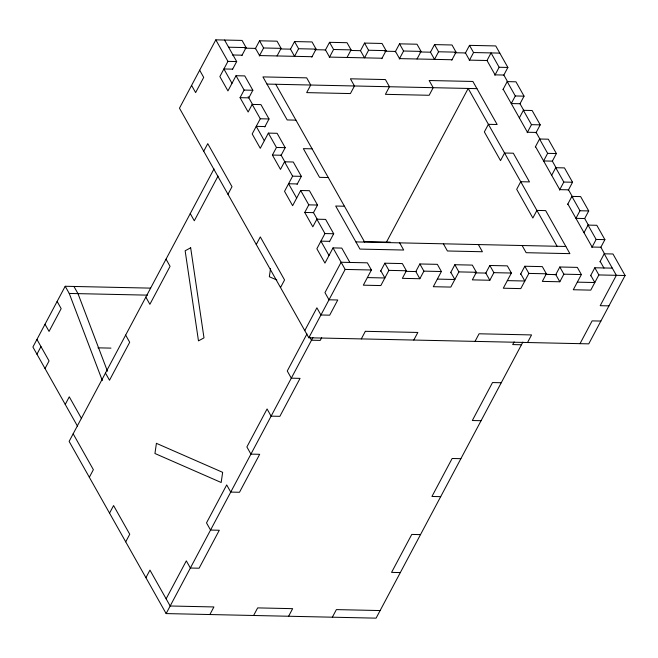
<?xml version="1.0" encoding="UTF-8"?>
<svg xmlns="http://www.w3.org/2000/svg" width="658" height="658" viewBox="0 0 658 658"><rect width="100%" height="100%" fill="white"/><g stroke="black" fill="none" stroke-linecap="round" stroke-linejoin="round"><path stroke-width="0.99" d="M270.52 268.604L269.344 276.738L276.845 280.02M150.69 288.13L65.2 286.271L32.9 347.021L77.562 426.285M36.938 354.193L40.977 346.601M241.823 55.634L246.1 47.59L242.054 40.418L215.808 39.85L179.469 108.192L308.816 337.768L588.762 343.854L625.1 275.505L612.976 253.988L604.225 253.799L599.948 261.835M45.024 368.546L49.062 360.946L36.938 339.429M215.808 39.85L227.939 61.375L219.862 76.558L227.948 90.911L236.025 75.719L244.768 75.909L252.853 90.261L248.814 97.853L240.071 97.664L244.102 90.072L236.025 75.719M232.406 69.6L236.683 61.564L224.559 40.039M65.241 404.415L69.271 396.823L81.6 418.694M255.279 48.84L259.548 40.796L277.051 41.183L281.089 48.355L277.051 55.946M203.725 151.241L207.763 143.65L232.011 186.699L227.972 194.283M259.318 56.012L263.595 47.976L259.548 40.796M214.006 168.917L69.123 441.403L166.137 613.585L376.088 618.15L522.871 342.094M264.746 126.994L269.023 118.958L260.938 104.606L252.187 104.416L248.148 112.008L240.071 97.664M218.045 176.097L194.299 220.767L190.252 213.587M294.545 41.561L298.584 48.733L294.545 56.325L290.507 49.153L294.545 41.561L312.04 41.939L316.079 49.111L311.81 57.156M252.187 104.416L260.272 118.769L252.195 133.952L260.28 148.305L268.357 133.113L277.108 133.303L285.194 147.655L281.155 155.247L272.404 155.058L276.442 147.466L268.357 133.113M89.332 477.28L93.37 469.68L73.161 433.811M325.258 50.362L329.535 42.318L347.029 42.704L351.076 49.876L347.037 57.468M329.304 57.534L333.581 49.498L329.535 42.318M297.087 184.388L301.356 176.352L293.271 162L284.527 161.81L280.489 169.402L272.404 155.058M109.541 513.15L113.579 505.558L129.749 534.255L125.711 541.847M256.275 244.505L260.305 236.913L284.56 279.963L280.522 287.546M284.527 161.81L292.613 176.163L284.536 191.346L292.621 205.699L300.698 190.507L309.441 190.697L317.526 205.049L313.488 212.641L304.744 212.452L308.783 204.86L300.698 190.507M364.532 43.083L368.57 50.255L364.532 57.846L360.494 50.674L364.532 43.083L382.027 43.461L386.065 50.633L381.796 58.677M395.244 51.883L399.521 43.839L417.016 44.218L421.062 51.398L417.024 58.99M399.291 59.055L403.568 51.02L399.521 43.839M329.419 241.782L333.696 233.746L325.611 219.394L316.86 219.204L312.83 226.796L304.744 212.452M316.86 219.204L324.945 233.557L316.868 248.74L324.953 263.093L333.03 247.901L341.782 248.091L349.867 262.443M145.92 577.716L149.958 570.124L170.167 605.993L213.916 606.947L209.877 614.539M434.519 44.604L438.557 51.776L434.519 59.368L430.48 52.196L434.519 44.604L452.013 44.983L456.052 52.155L451.775 60.199M304.777 330.596L316.893 307.812L320.931 314.985L329.683 315.182L337.76 299.99L329.008 299.801L324.962 292.629L341.115 262.254L367.361 262.822L371.4 269.994L363.331 285.185L380.826 285.564L388.903 270.372L384.856 263.2L402.351 263.578L406.397 270.759L402.359 278.35L419.853 278.729L423.892 271.137L419.853 263.965L437.348 264.343L441.386 271.515L433.309 286.707L450.812 287.085L458.881 271.894L454.843 264.722L472.337 265.1L476.384 272.272L472.345 279.872L489.84 280.25L493.878 272.659L489.832 265.478L507.334 265.865L511.373 273.037L503.296 288.22L520.791 288.607L528.867 273.415L524.829 266.243L542.324 266.622L546.37 273.794L542.332 281.394L559.826 281.772L563.865 274.18L559.818 267L577.321 267.387L581.359 274.559L573.283 289.742L590.777 290.129L598.854 274.937L594.816 267.765L612.31 268.143M166.129 598.821L186.321 560.855L190.359 568.027L199.111 568.216L219.295 530.249L210.552 530.052L206.505 522.88L226.697 484.913L230.736 492.085L239.487 492.274L259.671 454.308L250.928 454.119L246.882 446.946L267.074 408.972L271.112 416.144L279.864 416.341L300.048 378.366L291.305 378.177L287.258 371.005L306.965 333.935M308.816 337.768L345.162 269.426L333.03 247.901M166.137 613.585L312.92 337.529M465.231 53.405L469.508 45.361L495.754 45.928L507.877 67.453L503.6 75.497M321.663 337.719L320.24 340.4L311.489 340.211L309.696 337.019M469.277 60.577L473.546 52.533L469.508 45.361M386.476 242.111L468.183 88.443L557.112 246.281M507.647 81.798L503.839 75.045L495.096 74.856L487.01 60.511L491.049 52.92L499.134 67.264L494.857 75.308M380.579 271.244L384.856 263.2M361.308 338.911L365.346 331.319M502.942 89.653L507.211 81.617L515.962 81.806L524.048 96.15L520.009 103.742L523.817 110.495M419.853 263.965L415.815 271.557L419.853 278.729M507.211 81.617L515.296 95.961L511.258 103.553L520.009 103.742M253.618 615.493L257.656 607.893L292.646 608.658L288.607 616.25M519.343 117.905L523.381 110.314L532.133 110.503L540.218 124.847L535.941 132.891M413.8 340.054L417.838 332.454L365.346 331.319M450.565 272.766L454.843 264.722M527.19 132.702L531.467 124.658L523.381 110.314M535.275 147.047L539.552 139.011L548.303 139.2L556.38 153.544L552.35 161.136L556.15 167.889M539.552 139.011L547.637 153.355L543.598 160.947L552.35 161.136M489.832 265.478L485.801 273.078L489.84 280.25M551.684 175.299L555.722 167.708L564.465 167.897L572.55 182.241L568.273 190.285M475.035 341.379L479.073 333.787L531.557 334.93L527.527 342.522M332.348 617.204L336.386 609.604L380.127 610.558M559.53 190.096L563.807 182.052L555.722 167.708M520.552 274.279L524.829 266.243M567.615 204.441L571.892 196.405L580.636 196.594L588.721 210.938L584.682 218.53L588.491 225.283M571.892 196.405L579.969 210.749L575.931 218.341L584.682 218.53M514.128 341.897L512.697 344.578L521.449 344.767M559.826 281.772L555.78 274.6L559.818 267M584.016 232.693L588.055 225.102L596.806 225.291L604.891 239.635L600.614 247.679M591.863 247.49L596.14 239.446L588.055 225.102M590.539 275.801L594.816 267.765M580.011 343.665L592.126 320.882L600.877 321.071M228.597 47.212L246.1 47.59M263.595 47.976L281.089 48.355M298.584 48.733L316.079 49.111M333.581 49.498L351.076 49.876M368.57 50.255L386.065 50.633M403.568 51.02L421.062 51.398M438.557 51.776L456.052 52.155M473.546 52.533L499.792 53.109M244.817 48.157L255.51 48.396L259.556 55.568L312.048 56.711M280.785 48.947L290.507 49.153M314.804 49.679L325.496 49.918L329.543 57.09L382.027 58.233M350.772 50.46L360.494 50.674M384.79 51.201L395.483 51.439L399.529 58.611L452.013 59.746M419.788 51.966L430.48 52.196M454.777 52.722L465.469 52.953L469.508 60.133L487.01 60.511M232.34 54.976L242.062 55.19M227.939 61.375L236.683 61.564M499.134 67.264L507.877 67.453M232.644 69.156L223.901 68.967L231.986 83.311M266.975 84.076L476.935 88.641M244.102 90.072L252.853 90.261M515.296 95.961L524.048 96.15M260.272 118.769L269.023 118.958M531.467 124.658L540.218 124.847M295.935 120.134L287.184 119.945L262.937 76.904L306.677 77.85L310.716 85.022L306.677 92.622L350.418 93.568L354.456 85.976L350.418 78.804L385.407 79.56L389.454 86.733L385.415 94.333L429.156 95.278L433.194 87.687L429.148 80.515L472.888 81.46L497.144 124.51L488.392 124.321L484.354 131.913L500.524 160.61L504.563 153.018L513.314 153.207L529.476 181.904L520.733 181.715L516.695 189.307L532.865 218.004L536.903 210.412L545.646 210.601L569.902 253.643L526.161 252.697L522.115 245.516M264.985 126.55L256.233 126.361L264.319 140.705M276.442 147.466L285.194 147.655M547.637 153.355L556.38 153.544M312.106 148.831L303.354 148.642L319.525 177.339L328.268 177.528M292.613 176.163L301.356 176.352M563.807 182.052L572.55 182.241M297.317 183.944L288.574 183.755L296.659 198.099M308.783 204.86L317.526 205.049M579.969 210.749L588.721 210.938M344.438 206.225L335.695 206.036L359.942 249.086L403.683 250.032L399.645 242.86M324.945 233.557L333.696 233.746M596.14 239.446L604.891 239.635M363.767 241.568L390.383 242.152M329.658 241.338L320.907 241.149L328.992 255.493M355.904 241.905L565.855 246.47M345.162 269.426L371.4 269.994M388.903 270.372L406.397 270.759M423.892 271.137L441.386 271.515M458.881 271.894L476.384 272.272M493.878 272.659L511.373 273.037M528.867 273.415L546.37 273.794M563.865 274.18L581.359 274.559M598.854 274.937L625.1 275.505M406.052 271.343L416.152 271.565M475.027 272.84L486.13 273.086M555.78 274.6L546.066 274.386L556.125 274.616M367.361 277.586L384.864 277.972L380.817 270.792M437.348 279.107L454.851 279.494L450.804 272.313M507.334 280.629L524.829 281.007L520.799 273.851M577.321 282.15L594.816 282.529L590.777 275.357M65.2 286.271L69.246 293.443L147.565 295.146M608.946 305.88L600.203 305.69L616.349 275.315L604.225 253.799M97.968 347.835L110.963 348.123M501.256 382.742L492.513 382.553L472.321 420.52L481.072 420.709M460.88 458.675L452.136 458.486L431.944 496.461L440.695 496.65M420.503 534.617L411.76 534.428L391.568 572.394L400.319 572.583M539.979 139.192L536.18 132.439L527.428 132.25L503.173 89.208M572.797 197.433L568.512 189.833L559.769 189.644L535.513 146.602M604.653 253.98L600.853 247.227L592.101 247.038L567.854 203.996M600.186 261.391L603.995 268.143M478.374 244.57L482.421 251.743L447.424 250.986L443.385 243.805M275.727 84.265L364.647 242.095M248.156 96.685L252.623 104.606M280.991 154.951L284.955 162M313.323 212.345L317.296 219.394M199.662 70.225L203.7 77.397L195.623 92.589L191.585 85.417M166.03 259.153L170.068 266.326L149.884 304.3L145.837 297.12M125.653 335.095L129.692 342.267L109.508 380.234L105.461 373.061M73.951 286.46L77.989 293.632L107.451 371.219M57.123 301.454L61.169 308.635L49.054 331.41L45.015 324.238M69.246 293.443L102.335 380.612M156.415 443.336L154.943 453.502L221.178 482.495L222.651 472.329L156.415 443.336M190.664 247.786L185.145 250.78L198.477 340.869L203.996 337.875L190.664 247.786"/></g></svg>
